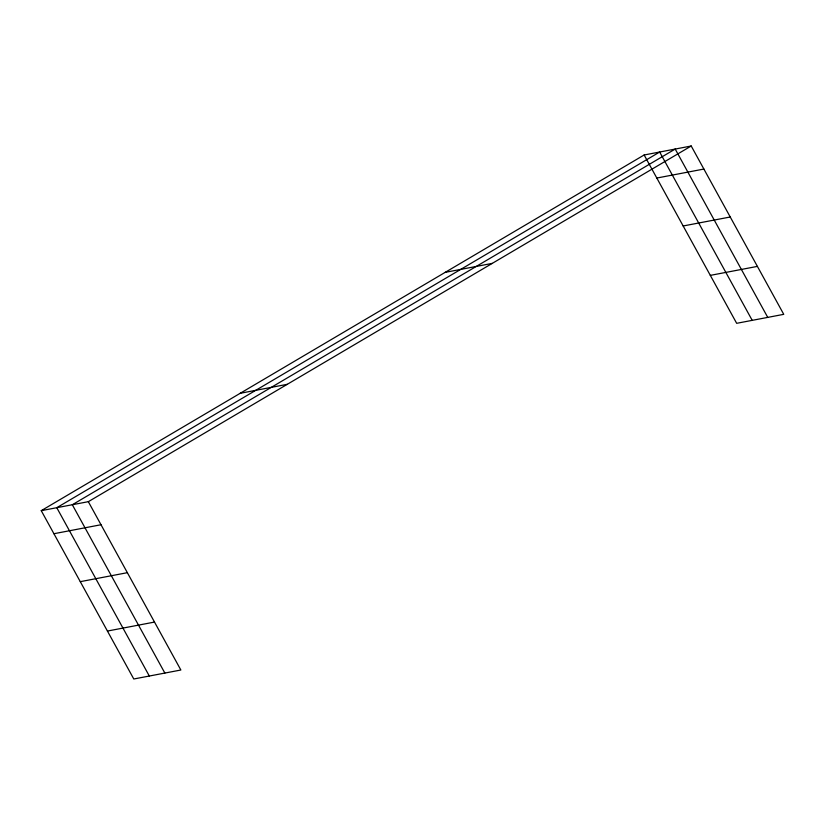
<?xml version="1.0" encoding="UTF-8"?>
<svg xmlns="http://www.w3.org/2000/svg" width="825" height="825" viewBox="0 0 825 825"><rect width="100%" height="100%" fill="white"/><g stroke="black" fill="none" stroke-linecap="round" stroke-linejoin="round"><path stroke-width="1.24" d="M41.25 510.665L88.327 501.683L180.861 670.013L133.784 678.996L41.25 510.665L644.139 154.987L691.216 146.004L783.75 314.335L736.673 323.317L644.139 154.987M88.327 501.683L691.216 146.004M656.813 178.045L703.89 169.053M683.162 225.978L730.238 216.996M445.18 272.363L492.257 263.381M710.315 275.375L757.391 266.392M240.199 393.298L287.275 384.316M53.924 533.723L101.001 524.741M80.283 581.666L127.359 572.684M107.436 631.053L154.512 622.071M767.745 317.388L675.201 149.057L72.322 504.745L164.856 673.066M752.204 320.347L659.67 152.027L56.781 507.705L149.325 676.036"/></g></svg>
